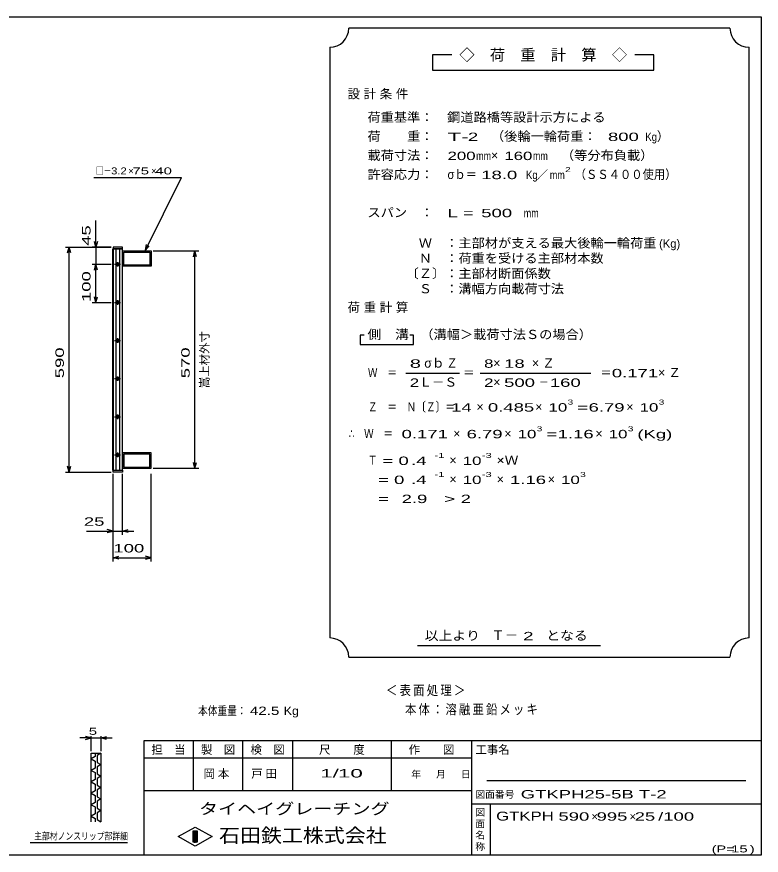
# Model space of a CAD drawing. Units: millimetres, scale not verified. Extents: x -1820 to 1731, y -1282 to 1054.
# Drawn here: x -222 to 1731, y -1146 to 1054 of the extents above; entities that cross this region are included whole.
import ezdxf
from ezdxf.enums import TextEntityAlignment as Align

# ---------------------------------------------------------------- set-up
doc = ezdxf.new("R2010")
doc.units = ezdxf.units.MM
doc.header["$LTSCALE"] = 10
for name, color, linetype, lineweight in [('0_2', 150, 'Continuous', 25), ('16', 3, 'Continuous', 25), ('22', 4, 'Continuous', 25), ('24', 2, 'Continuous', 25), ('32', 4, 'Continuous', 25)]:
    doc.layers.add(name, color=color, linetype=linetype, lineweight=lineweight)
doc.styles.add('ベクトル', font='')
doc.styles.get('ベクトル').set_extended_font_data('ベクトル')

msp = doc.modelspace()

# ---------------------------------------------------------------- linework, layer by layer
at = {"layer": '0_2'}
for p, q in [((-1729, 1053.5), (1731, 1053.5)), ((1731, 1053.5), (1731, -1146.5)), ((1731, -846.5), (111, -846.5)), ((111, -846.5), (111, -1146.5)), ((241, -846.5), (241, -976.5)), ((371, -976.5), (371, -846.5)), ((501, -846.5), (501, -976.5)), ((761, -976.5), (761, -846.5)), ((971, -846.5), (971, -1146.5)), ((971, -891.5), (111, -891.5)), ((1691, -951.5), (1011, -951.5)), ((111, -976.5), (971, -976.5)), ((971, -1011.5), (1731, -1011.5)), ((1021, -1146.5), (1021, -1011.5)), ((201, -1097.5), (246, -1072.5)), ((246, -1072.5), (291, -1097.5)), ((246, -1122.5), (201, -1097.5)), ((241, -1082.5), (251, -1082.5)), ((241, -1112.5), (241, -1082.5)), ((241, -1082.5), (243, -1082.5)), ((243, -1082.5), (243, -1112.5)), ((245, -1112.5), (245, -1082.5)), ((245, -1082.5), (247, -1082.5)), ((291, -1097.5), (246, -1122.5)), ((247, -1082.5), (247, -1112.5)), ((249, -1112.5), (249, -1082.5)), ((249, -1082.5), (251, -1082.5)), ((251, -1082.5), (251, -1112.5)), ((251, -1082.5), (251, -1112.5)), ((251, -1112.5), (241, -1112.5)), ((243, -1112.5), (245, -1112.5)), ((247, -1112.5), (249, -1112.5)), ((1731, -1146.5), (-1729, -1146.5))]:
    msp.add_line(p, q, dxfattribs=at)
at = {"layer": '16'}
for p, q in [((29.78, -136.5), (29.78, 444.5)), ((29.78, 444.5), (30.48, 444.5)), ((55.48, 449), (30.48, 449)), ((30.48, 449), (30.48, 444.5)), ((30.48, 444.5), (55.48, 444.5)), ((30.48, 444.5), (30.48, -136.5)), ((55.48, 444.5), (30.48, 444.5)), ((37.48, 444.5), (37.48, -136.5)), ((48.48, -136.5), (48.48, 444.5)), ((55.48, 444.5), (55.48, 449)), ((55.48, -136.5), (55.48, 444.5)), ((55.48, 439), (130.48, 439)), ((55.48, 399), (55.48, 439)), ((58.48, 436), (127.48, 436)), ((58.48, 402), (58.48, 436)), ((127.48, 436), (127.48, 402)), ((130.48, 439), (130.48, 399)), ((34.48, 404), (50.48, 404)), ((44.48, 407), (40.48, 407)), ((40.48, 401), (44.48, 401)), ((42.48, 410), (42.48, 398)), ((130.48, 399), (55.48, 399)), ((127.48, 402), (58.48, 402)), ((42.48, 310), (42.48, 298)), ((34.48, 304), (50.48, 304)), ((44.48, 307), (40.48, 307)), ((40.48, 301), (44.48, 301)), ((34.48, 204), (50.48, 204)), ((44.48, 207), (40.48, 207)), ((40.48, 201), (44.48, 201)), ((42.48, 210), (42.48, 198)), ((42.48, 110), (42.48, 98)), ((34.48, 104), (50.48, 104)), ((44.48, 107), (40.48, 107)), ((40.48, 101), (44.48, 101)), ((34.48, 4), (50.48, 4)), ((44.48, 7), (40.48, 7)), ((40.48, 1), (44.48, 1)), ((42.48, 10), (42.48, -2)), ((34.48, -96), (50.48, -96)), ((44.48, -93), (40.48, -93)), ((40.48, -99), (44.48, -99)), ((42.48, -90), (42.48, -102)), ((130.48, -91), (55.48, -91)), ((55.48, -91), (55.48, -131)), ((127.48, -94), (58.48, -94)), ((58.48, -94), (58.48, -128)), ((127.48, -128), (127.48, -94)), ((130.48, -131), (130.48, -91)), ((55.48, -131), (130.48, -131)), ((58.48, -128), (127.48, -128)), ((30.48, -136.5), (29.78, -136.5)), ((30.48, -136.5), (55.48, -136.5)), ((30.48, -141), (30.48, -136.5)), ((30.48, -136.5), (55.48, -136.5)), ((55.48, -141), (30.48, -141)), ((55.48, -136.5), (55.48, -141))]:
    msp.add_line(p, q, dxfattribs=at)
for centre, radius, start, end in [((40.48, 404), 3, 90, 270), ((42.48, 404), 4, 46.6, 133.4), ((42.48, 404), 4, 226.6, 313.4), ((44.48, 404), 3, 270, 90), ((42.48, 304), 4, 46.6, 133.4), ((40.48, 304), 3, 90, 270), ((42.48, 304), 4, 226.6, 313.4), ((44.48, 304), 3, 270, 90), ((40.48, 204), 3, 90, 270), ((42.48, 204), 4, 46.6, 133.4), ((42.48, 204), 4, 226.6, 313.4), ((44.48, 204), 3, 270, 90), ((40.48, 104), 3, 90, 270), ((42.48, 104), 4, 46.6, 133.4), ((42.48, 104), 4, 226.6, 313.4), ((44.48, 104), 3, 270, 90), ((40.48, 4), 3, 90, 270), ((42.48, 4), 4, 46.6, 133.4), ((42.48, 4), 4, 226.6, 313.4), ((44.48, 4), 3, 270, 90), ((40.48, -96), 3, 90, 270), ((42.48, -96), 4, 46.6, 133.4), ((42.48, -96), 4, 226.6, 313.4), ((44.48, -96), 3, 270, 90)]:
    msp.add_arc(centre, radius, start, end, dxfattribs=at)
at = {"layer": '22'}
for p, q in [((-19.52, 631.5), (210.48, 631.5)), ((115.48, 441.5), (210.48, 631.5)), ((-14.52, 449), (-14.52, 519)), ((-14.52, 449), (-18.52, 464)), ((-10.52, 464), (-14.52, 449)), ((-94.52, 449), (25.48, 449)), ((-88.52, 434), (-84.52, 449)), ((-80.52, 434), (-84.52, 449)), ((-84.52, -141), (-84.52, 449)), ((25.48, 449), (-24.52, 449)), ((-14.52, 449), (-14.52, 404)), ((115.48, 441.5), (118.48, 456.1)), ((115.48, 441.5), (125.48, 452.5)), ((135.48, 439), (255.48, 439)), ((241.48, 424), (245.48, 439)), ((249.48, 424), (245.48, 439)), ((245.48, -131), (245.48, 439)), ((-24.52, 404), (25.48, 404)), ((-18.52, 389), (-14.52, 404)), ((-10.52, 389), (-14.52, 404)), ((-14.52, 304), (-14.52, 404)), ((-14.52, 304), (-18.52, 319)), ((-14.52, 304), (-10.52, 319)), ((-24.52, 304), (25.48, 304)), ((-84.52, -141), (-88.52, -126)), ((-84.52, -141), (-80.52, -126)), ((135.48, -131), (255.48, -131)), ((245.48, -131), (241.48, -116)), ((245.48, -131), (249.48, -116)), ((-94.52, -141), (25.48, -141)), ((30.48, -306), (30.48, -146)), ((30.48, -376), (30.48, -146)), ((55.48, -306), (55.48, -146)), ((130.48, -376), (130.48, -146)), ((-39.52, -296), (30.48, -296)), ((30.48, -296), (15.48, -292)), ((15.48, -300), (30.48, -296)), ((30.48, -296), (55.48, -296)), ((55.48, -296), (70.48, -292)), ((70.48, -300), (55.48, -296)), ((55.48, -296), (85.48, -296)), ((30.48, -366), (45.48, -362)), ((45.48, -370), (30.48, -366)), ((30.48, -366), (130.48, -366)), ((130.48, -366), (115.48, -362)), ((115.48, -370), (130.48, -366))]:
    msp.add_line(p, q, dxfattribs=at)
at = {"layer": '24', "color": 4}
for p, q in [((1649, 1023.5), (649, 1023.5)), ((599, 973.5), (599, -576.5)), ((1699, -576.5), (1699, 973.5)), ((919, 953.5), (869, 953.5)), ((869, 953.5), (869, 913.5)), ((1449, 953.5), (1399, 953.5)), ((1449, 913.5), (1449, 953.5)), ((869, 913.5), (1449, 913.5)), ((689, 218.5), (679, 218.5)), ((679, 218.5), (679, 193.5)), ((819, 218.5), (809, 218.5)), ((819, 193.5), (819, 218.5)), ((679, 193.5), (819, 193.5)), ((799, 118.5), (939, 118.5)), ((994, 118.5), (1284, 118.5)), ((829, -596.5), (1309, -596.5)), ((649, -626.5), (1649, -626.5))]:
    msp.add_line(p, q, dxfattribs=at)
for centre, start, end in [((599, 1023.5), 270, 0), ((1699, 1023.5), 180, 270), ((599, -626.5), 0, 90), ((1699, -626.5), 90, 180)]:
    msp.add_arc(centre, 50, start, end, dxfattribs=at)
at = {"layer": '32'}
for p, q in [((-26.52, -838.86), (-41.52, -834.86)), ((-26.52, -873.86), (-26.52, -833.86)), ((-1.52, -833.86), (-1.52, -873.86)), ((-1.52, -838.86), (13.48, -834.86)), ((-26.52, -838.86), (-56.52, -838.86)), ((-41.52, -842.86), (-26.52, -838.86)), ((-26.52, -838.86), (-1.52, -838.86)), ((13.48, -842.86), (-1.52, -838.86)), ((-1.52, -838.86), (28.48, -838.86)), ((-26.52, -878.86), (-1.52, -878.86)), ((-26.52, -1058.86), (-26.52, -878.86)), ((-16.52, -878.86), (-16.52, -887.86)), ((-1.52, -878.86), (-11.52, -884.86)), ((-1.52, -878.86), (-1.52, -1058.86)), ((-16.52, -887.86), (-26.52, -893.86)), ((-26.52, -893.86), (-16.52, -899.86)), ((-16.52, -899.86), (-16.52, -917.86)), ((-11.52, -884.86), (-11.52, -902.86)), ((-16.52, -917.86), (-26.52, -923.86)), ((-26.52, -923.86), (-16.52, -929.86)), ((-11.52, -902.86), (-1.52, -908.86)), ((-1.52, -908.86), (-11.52, -914.86)), ((-11.52, -914.86), (-11.52, -932.86)), ((-16.52, -929.86), (-16.52, -947.86)), ((-11.52, -932.86), (-1.52, -938.86)), ((-1.52, -938.86), (-11.52, -944.86)), ((-11.52, -944.86), (-11.52, -962.86)), ((-16.52, -947.86), (-26.52, -953.86)), ((-26.52, -953.86), (-16.52, -959.86)), ((-16.52, -959.86), (-16.52, -977.86)), ((-11.52, -962.86), (-1.52, -968.86)), ((-16.52, -977.86), (-26.52, -983.86)), ((-26.52, -983.86), (-16.52, -989.86)), ((-16.52, -989.86), (-16.52, -1007.86)), ((-1.52, -968.86), (-11.52, -974.86)), ((-11.52, -974.86), (-11.52, -992.86)), ((-16.52, -1007.86), (-26.52, -1013.86)), ((-11.52, -992.86), (-1.52, -998.86)), ((-1.52, -998.86), (-11.52, -1004.86)), ((-11.52, -1004.86), (-11.52, -1022.86)), ((-26.52, -1013.86), (-16.52, -1019.86)), ((-16.52, -1019.86), (-16.52, -1037.86)), ((-11.52, -1022.86), (-1.52, -1028.86)), ((-1.52, -1028.86), (-11.52, -1034.86)), ((-16.52, -1037.86), (-26.52, -1043.86)), ((-26.52, -1043.86), (-16.52, -1049.86)), ((-16.52, -1049.86), (-16.52, -1058.86)), ((-11.52, -1034.86), (-11.52, -1052.86)), ((-11.52, -1052.86), (-1.52, -1058.86)), ((68.48, -1113.86), (-186.52, -1113.86))]:
    msp.add_line(p, q, dxfattribs=at)

# ---------------------------------------------------------------- texts
at = {"layer": '0_2', "style": 'ベクトル'}
for s, height, p in [('担\u3000当', 21.99, (131, -869.5)), ('製\u3000図', 21.99, (261, -869.5)), ('検\u3000図', 21.99, (391, -869.5)), ('尺\u3000\u3000度', 21.99, (571, -869.5)), ('作\u3000\u3000図', 21.99, (806, -869.5)), ('工事名', 21.99, (981, -869.5)), ('年', 18.33, (813, -934)), ('月', 18.33, (878, -934)), ('日', 18.33, (943, -934)), ('図面番号', 18.33, (981, -987)), ('図', 18.33, (981, -1034)), ('面', 18.33, (981, -1064)), ('名', 18.33, (981, -1094)), ('称', 18.33, (981, -1124))]:
    msp.add_text(s, height=height, dxfattribs=at).set_placement(p, align=Align.MIDDLE_LEFT)
at = {"layer": '0_2', "color": 222, "style": 'ベクトル'}
for s, height, width, p in [('タイヘイグレーチング', 29.33, 1.25, (256, -1024.5)), ('石田鉄工株式会社', 36.66, 1.1, (308.5, -1094.5))]:
    msp.add_text(s, height=height, dxfattribs=dict(at, width=width)).set_placement(p, align=Align.MIDDLE_LEFT)
at = {"layer": '22', "color": 2, "style": 'ベクトル'}
for s, height, width, p in [('□－', 18.33, 0.8, (-14.52, 649)), ('3.2', 18.33, 1.2, (25.48, 649)), (' 75 ', 18.33, 1.6, (70.48, 649)), (' 40 ', 18.33, 1.6, (130.48, 649)), (' 25 ', 21.99, 1.65, (-59.52, -271)), (' 100 ', 21.99, 1.65, (17.98, -341)), ('本体重量：', 21.99, 0.85, (253.48, -767.5)), (' 42.5', 21.99, 1.35, (378.48, -767.5)), ('Kg', 21.99, 1.1, (478.48, -767.5)), ('1/', 21.99, 2, (574, -931.5)), (' 10 ', 21.99, 2, (604, -931.5)), ('GTKPH25-5B T-2       ', 21.99, 1.65, (1100, -986.5)), ('GTKPH', 23.46, 1.4, (1035.48, -1043.86)), (' 590 ', 21.99, 1.65, (1185.48, -1044.86)), (' 995 ', 21.99, 1.65, (1285.48, -1044.86)), (' 25 ', 21.99, 1.65, (1385.48, -1044.86)), ('/', 21.99, 1.65, (1460.48, -1044.86)), (' 100 ', 21.99, 1.65, (1460.48, -1044.86)), ('(P=', 18.33, 1.55, (1601, -1130)), (' 15 ', 18.33, 1.6, (1641, -1130)), (')', 18.33, 1.6, (1701, -1130))]:
    msp.add_text(s, height=height, dxfattribs=dict(at, width=width)).set_placement(p, align=Align.MIDDLE_LEFT)
for height, p in [(18.33, (70.48, 649)), (18.33, (130.48, 649)), (21.99, (1285.48, -1044.86)), (21.99, (1385.48, -1044.86))]:
    msp.add_text('×', height=height, dxfattribs=at).set_placement(p, align=Align.MIDDLE_LEFT)
at = {"layer": '22', "color": 2, "style": 'ベクトル', "width": 1.65}
for s, p in [(' 45 ', (-39.52, 439)), (' 100 ', (-39.52, 291.5)), (' 590 ', (-109.52, 91.5)), (' 570', (220.48, 91.5))]:
    msp.add_text(s, height=21.99, rotation=90, dxfattribs=at).set_placement(p, align=Align.MIDDLE_LEFT)
at = {"layer": '22', "color": 2, "style": 'ベクトル'}
msp.add_text('嵩上材外寸', height=21.99, rotation=90, dxfattribs=at).set_placement((270.48, 79), align=Align.MIDDLE_LEFT)
at = {"layer": '22', "color": 2, "attachment_point": 4, "style": 'ベクトル'}
for s, insert, char_height in [('\\T1.2;\\W0.85;＜表面処理＞', (746.5, -715), 25.66), ('\\T1.19;\\W0.85;本体：溶融亜鉛メッキ', (796.5, -765), 25.66), ('\\T1.25;岡本\u3000', (267.98, -933.86), 21.99), ('\\T1.25;戸田\u3000', (392.98, -933.86), 21.99)]:
    msp.add_mtext(s, dxfattribs=dict(at, insert=insert, char_height=char_height))
at = {"layer": '24', "style": 'ベクトル'}
for s, height, p in [('◇\u3000荷\u3000重\u3000計\u3000算\u3000◇', 29.33, (939, 953.5)), ('）', 24.19, (1457, 740)), ('×', 24.19, (1022, 690)), ('／', 21.99, (1141.5, 638.5)), ('(Kg)', 21.99, (1463, 458.5)), ('σｂ', 24.19, (847, 145)), ('×', 24.19, (1028, 145)), ('Ｌ－Ｓ', 24.19, (834, 95)), ('×', 24.19, (1028, 95)), ('×', 24.19, (984, 30)), ('×', 24.19, (1138, 30)), ('×', 24.19, (1377, 30)), ('×', 24.19, (923, -40)), ('×', 24.19, (1057, -40)), ('×', 24.19, (1296, -40)), ('×', 24.19, (913, -110)), ('×', 24.19, (913, -160)), ('×', 24.19, (1037, -160)), ('×', 24.19, (1171, -160)), ('Ｔ－', 25.66, (1023, -569))]:
    msp.add_text(s, height=height, dxfattribs=at).set_placement(p, align=Align.MIDDLE_LEFT)
for s, height, width, p in [('荷重基準：\u3000', 24.19, 1.05, (698, 790)), ('鋼道路橋等設計示方による', 24.19, 1.05, (907, 790)), ('荷\u3000\u3000重：\u3000', 24.19, 1.05, (698, 740)), ('T-', 21.99, 2, (908, 738.5)), (' 2 ', 21.99, 1.65, (948, 738.5)), ('（後輪一輪荷重：', 24.19, 1.05, (1022, 740)), ('  800', 21.99, 1.65, (1302, 738.5)), ('Kg', 21.99, 0.85, (1427, 738.5)), ('載荷寸法：\u3000', 24.19, 1.05, (698, 690)), ('\u3000（等分布負載）', 24.19, 1.05, (1171, 690)), ('200', 21.99, 1.5, (908, 688.5)), ('mm', 21.99, 0.8, (983, 688.5)), ('160', 21.99, 1.5, (1057, 688.5)), ('mm', 21.99, 0.8, (1132, 688.5)), ('許容応力：\u3000', 24.19, 1.05, (698, 640)), ('σｂ＝', 24.19, 0.9, (908, 640)), (' 18.0', 21.99, 1.65, (983, 638.5)), ('Kg', 21.99, 0.85, (1114, 638.5)), ('mm', 21.99, 0.8, (1176.5, 638.5)), ('2', 13.2, 1.5, (1216.5, 652.5)), ('（ＳＳ４００使用）', 24.19, 0.9, (1241.5, 640)), ('スパン\u3000：\u3000', 24.19, 1.05, (698, 540)), ('L =', 21.99, 1.65, (908, 538.5)), (' 500 ', 21.99, 1.65, (983, 538.5)), ('mm', 21.99, 0.8, (1108, 538.5)), ('\u3000Ｗ\u3000：主部材が支える最大後輪一輪荷重', 24.19, 1.05, (798, 460)), ('\u3000Ｎ\u3000：荷重を受ける主部材本数', 24.19, 1.05, (798, 420)), ('〔Ｚ〕：主部材断面係数', 24.19, 1.05, (798, 380)), ('\u3000Ｓ\u3000：溝幅方向載荷寸法', 24.19, 1.05, (798, 340)), ('側\u3000溝', 24.19, 1.1, (698, 220)), ('\u3000（溝幅＞載荷寸法Ｓの場合）', 24.19, 1.05, (802, 220)), ('8', 21.99, 1.8, (809, 143.5)), ('Ｚ', 24.19, 0.9, (905, 145)), ('8', 21.99, 1.5, (1004, 143.5)), (' 18 ', 21.99, 1.65, (1043, 143.5)), ('Ｗ\u3000＝', 24.19, 0.75, (699, 120)), ('＝', 24.19, 0.9, (949, 120)), ('＝', 24.19, 0.9, (1309, 120)), ('0.171', 21.99, 1.65, (1339, 118.5)), ('2', 21.99, 1.5, (809, 93.5)), ('2', 21.99, 1.5, (1004, 93.5)), (' 500 ', 21.99, 1.65, (1043, 93.5)), ('－', 24.19, 0.75, (1148, 95)), (' 160 ', 21.99, 1.65, (1163, 93.5)), ('Ｚ\u3000＝\u3000Ｎ〔Ｚ〕＝', 24.19, 0.75, (699, 30)), ('3', 13.2, 1.5, (1223, 42.5)), ('3', 13.2, 1.5, (1462, 42.5)), (' 14 ', 21.99, 1.65, (904, 28.5)), ('0.485', 21.99, 1.65, (1014, 28.5)), ('10', 21.99, 1.5, (1173, 28.5)), ('=', 21.99, 1.7, (1248, 28.5)), ('6.79', 21.99, 1.65, (1278, 28.5)), ('10', 21.99, 1.5, (1412, 28.5)), ('3', 13.2, 1.5, (1142, -27.5)), ('3', 13.2, 1.5, (1381, -27.5)), ('∴\u3000Ｗ\u3000＝', 24.19, 0.75, (649, -40)), (' 0.171', 21.99, 1.65, (774, -41.5)), ('6.79', 21.99, 1.65, (958, -41.5)), ('10', 21.99, 1.5, (1092, -41.5)), ('=', 21.99, 1.7, (1167, -41.5)), ('1.16', 21.99, 1.65, (1197, -41.5)), ('10', 21.99, 1.5, (1331, -41.5)), ('(Kg)', 21.99, 1.65, (1406, -41.5)), ('Ｔ', 24.19, 0.75, (699, -110)), (' = 0', 21.99, 1.65, (724, -111.5)), (' .4 ', 21.99, 1.65, (799, -111.5)), ('-1', 13.2, 1.65, (874, -97.5)), ('10', 21.99, 1.5, (948, -111.5)), ('-3', 13.2, 1.65, (998, -97.5)), ('×Ｗ', 24.19, 1.1, (1037, -110)), ('  = 0', 21.99, 1.65, (699, -161.5)), (' .4 ', 21.99, 1.65, (799, -161.5)), ('-1', 13.2, 1.65, (874, -147.5)), ('10', 21.99, 1.5, (948, -161.5)), ('-3', 13.2, 1.65, (998, -147.5)), ('1.16', 21.99, 1.65, (1072, -161.5)), ('10', 21.99, 1.5, (1206, -161.5)), ('3', 13.2, 1.5, (1256, -147.5)), ('  =', 21.99, 1.65, (699, -211.5)), (' 2.9', 21.99, 1.65, (774, -211.5)), ('>', 21.99, 1.7, (899, -211.5)), (' 2 ', 21.99, 1.65, (929, -211.5)), ('以上より\u3000', 24.19, 1.1, (848, -570)), (' 2 ', 21.99, 1.65, (1093, -571.5)), ('となる', 24.19, 1.1, (1167, -570))]:
    msp.add_text(s, height=height, dxfattribs=dict(at, width=width)).set_placement(p, align=Align.MIDDLE_LEFT)
at = {"layer": '24', "char_height": 24.19, "attachment_point": 4, "style": 'ベクトル'}
for s, insert in [('\\T1.28;設計条件', (645.5, 850)), ('\\T1.28;荷重計算', (645.5, 290)), ('\\T1.42;×Ｚ', (1129.5, 145)), ('\\T1.42;×Ｚ', (1460.5, 120))]:
    msp.add_mtext(s, dxfattribs=dict(at, insert=insert))
at = {"layer": '32', "color": 2, "style": 'ベクトル'}
for s, width, p in [(' 5 ', 1.6, (-44.02, -821.36)), ('主部材ノンスリップ部詳細', 0.8, (-176.52, -1096.36))]:
    msp.add_text(s, height=18.33, dxfattribs=dict(at, width=width)).set_placement(p, align=Align.MIDDLE_LEFT)

doc.saveas('drawing.dxf')
